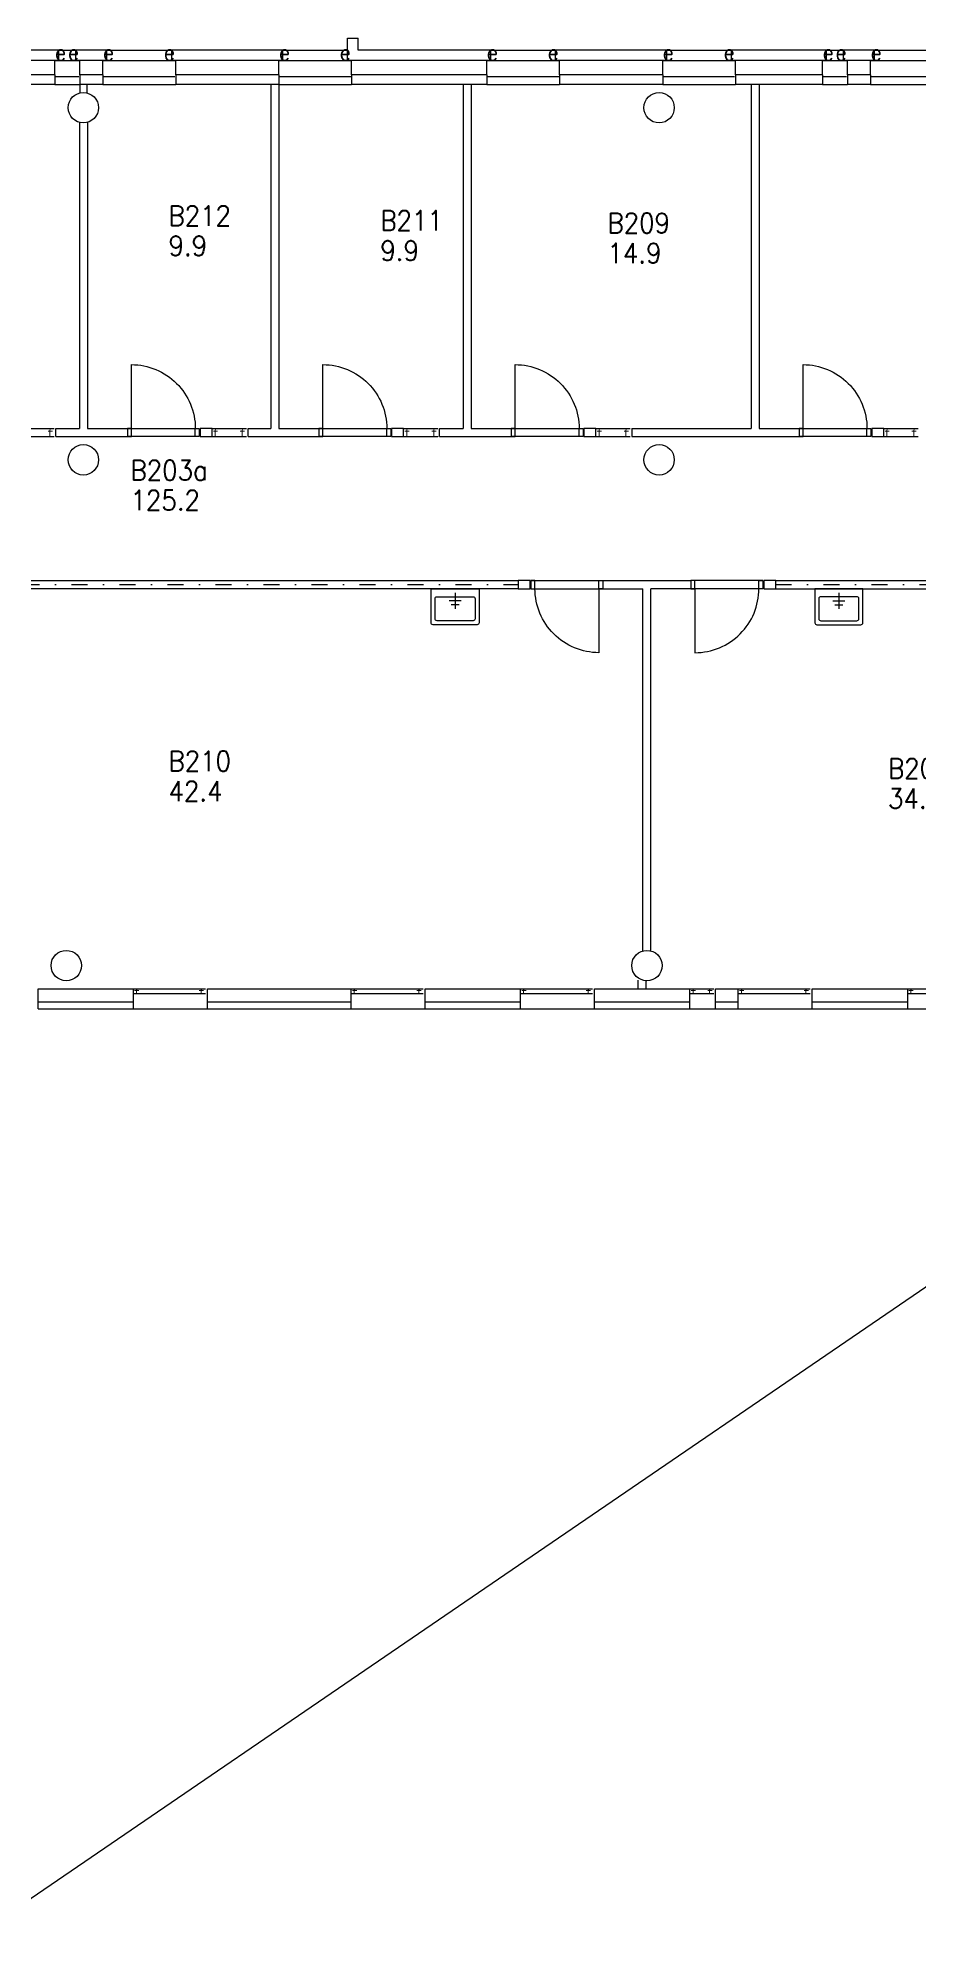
# Model space of a CAD drawing. Extents: x -11123 to 123675, y 9836 to 72527.
# Drawn here: x 65533 to 76550, y 41107 to 64910 of the extents above; entities that cross this region are included whole.
import ezdxf
from ezdxf.enums import TextEntityAlignment as Align

# ---------------------------------------------------------------- set-up
doc = ezdxf.new("R2010")
doc.units = 0
doc.header["$LTSCALE"] = 100
doc.header["$MEASUREMENT"] = 0
doc.linetypes.add('PKP', pattern=[6, 2, -2, 0, -2])
doc.layers.get('0').update_dxf_attribs({"linetype": 'CONTINUOUS'})
for name, color, linetype in [('ART1100T0', 7, 'CONTINUOUS'), ('ART1100T3', 7, 'CONTINUOUS'), ('ART1100TB', 7, 'CONTINUOUS'), ('FM_OMAT', 7, 'CONTINUOUS'), ('M06001', 7, 'CONTINUOUS'), ('M06041', 8, 'CONTINUOUS'), ('M06051', 3, 'CONTINUOUS'), ('M06080', 7, 'CONTINUOUS'), ('M06081', 8, 'CONTINUOUS')]:
    doc.layers.add(name, color=color, linetype=linetype)
doc.styles.get("Standard").update_dxf_attribs({"font": 'simplex.shx'})

# ---------------------------------------------------------------- blocks, each defined once
blk = doc.blocks.new('AIOA_SAVE1')
at = {"color": 0, "linetype": 'ByBlock'}
for p, q in [((0, 0), (200, 0)), ((100, 75), (100, -75)), ((150, 50), (150, -50))]:
    blk.add_line(p, q, dxfattribs=at)
blk = doc.blocks.new('AIOA_SAPA6')
at = {"color": 0, "linetype": 'ByBlock'}
for points in [[(0, 300), (425, 300, -0.414214), (450, 275), (450, -275, -0.414214), (425, -300), (0, -300)], [(0, 300), (425, 300, -0.414214), (450, 275), (450, -275, -0.414214), (425, -300), (0, -300)], [(100, 225, -0.414214), (125, 250), (375, 250, -0.414214), (400, 225), (400, -225, -0.414214), (375, -250), (125, -250, -0.414214), (100, -225)]]:
    blk.add_lwpolyline(points, format="xyb", close=True, dxfattribs=at)
blk.add_blockref('AIOA_SAVE1', (50, 0), dxfattribs=at)
for tag, p, flags in [('VARKDI', (50, 125), 8), ('VARNRO', (50, 25), 9), ('VARYLE', (50, -75), 9)]:
    blk.add_attdef(tag, p, '', height=75, dxfattribs=dict(at, flags=flags))
blk = doc.blocks.new('AIOA_IKK-C')
at = {"layer": 'M06041', "linetype": 'ByBlock'}
for p, q in [((0, 0), (1000, 0)), ((0, -100), (1000, -100))]:
    blk.add_line(p, q, dxfattribs=at)
at = {"layer": 'FM_OMAT', "width": 0.9, "flags": 8}
for p in [(50, 0), (950, 0)]:
    blk.add_attdef('SARANA', text='', height=50, dxfattribs=at).set_placement(p, align=Align.MIDDLE)
at = {"layer": 'FM_OMAT', "width": 0.9}
for tag, p, flags in [('IKKKDI', (50, -700), 8), ('IKKNRO', (50, -850), 8), ('IKKYLE', (50, -1000), 9)]:
    blk.add_attdef(tag, p, '', height=125, dxfattribs=dict(at, flags=flags))
at = {"layer": 'M06041', "flags": 8}
blk.add_attdef('E', (0, 0), '', height=100, dxfattribs=at)
blk.add_attdef('E', text='', height=100, dxfattribs=at).set_placement((500, 0), align=Align.CENTER)
blk.add_attdef('E', text='', height=100, dxfattribs=at).set_placement((1000, 0), align=Align.RIGHT)
blk = doc.blocks.new('AIOA_IKK-B')
at = {"layer": 'M06041', "linetype": 'ByBlock'}
for p, q in [((0, 100), (1000, 100)), ((0, 0), (1000, 0))]:
    blk.add_line(p, q, dxfattribs=at)
at = {"layer": 'FM_OMAT', "width": 0.9}
for tag, p, flags in [('IKKYLE', (50, 875), 9), ('IKKNRO', (50, 725), 8), ('IKKKDI', (50, 575), 8)]:
    blk.add_attdef(tag, p, '', height=125, dxfattribs=dict(at, flags=flags))
at = {"layer": 'FM_OMAT', "width": 0.9, "flags": 8}
for p in [(50, 0), (950, 0)]:
    blk.add_attdef('SARANA', text='', height=50, dxfattribs=at).set_placement(p, align=Align.MIDDLE)
at = {"layer": 'M06041', "flags": 8}
blk.add_attdef('F', (0, 0), '', height=100, dxfattribs=at)
blk.add_attdef('F', text='', height=100, dxfattribs=at).set_placement((500, 0), align=Align.CENTER)
blk.add_attdef('F', text='', height=100, dxfattribs=at).set_placement((1000, 0), align=Align.RIGHT)
blk = doc.blocks.new('AIOA_HUONE')
at = {"layer": 'ART1100T0', "width": 0.9}
blk.add_attdef('HNENUM', (56, 73), '', height=250, dxfattribs=at)
at = {"layer": 'ART1100T3', "width": 0.9}
blk.add_attdef('HNEALA', (56, -302), '', height=250, dxfattribs=at)

msp = doc.modelspace()

# ---------------------------------------------------------------- linework, layer by layer
at = {"layer": 'M06001'}
for p, q in [((65795, 64760), (64605, 64760)), ((65795, 64630), (65795, 64760)), ((66395, 64760), (66005, 64760)), ((66005, 64630), (66005, 64760)), ((66395, 64630), (66395, 64760)), ((67205, 64630), (67205, 64760)), ((68595, 64760), (67205, 64760)), ((68595, 64630), (68595, 64760)), ((69405, 64630), (69405, 64910)), ((69405, 64910), (69535, 64910)), ((69535, 64760), (69535, 64910)), ((71195, 64760), (69535, 64760)), ((71195, 64630), (71195, 64760)), ((72005, 64630), (72005, 64760)), ((73395, 64760), (72005, 64760)), ((73395, 64630), (73395, 64760)), ((74205, 64630), (74205, 64760)), ((75395, 64760), (74205, 64760)), ((75395, 64630), (75395, 64760)), ((75605, 64630), (75605, 64760)), ((75995, 64760), (75605, 64760)), ((75995, 64630), (75995, 64760)), ((65795, 64630), (64605, 64630)), ((65745, 64450), (65745, 64630)), ((66395, 64630), (66005, 64630)), ((66055, 64450), (66055, 64630)), ((66345, 64450), (66345, 64630)), ((68595, 64630), (67205, 64630)), ((67255, 64450), (67255, 64630)), ((68545, 64450), (68545, 64630)), ((71195, 64630), (69405, 64630)), ((69455, 64450), (69455, 64630)), ((71145, 64450), (71145, 64630)), ((73395, 64630), (72005, 64630)), ((72055, 64450), (72055, 64630)), ((73345, 64450), (73345, 64630)), ((75395, 64630), (74205, 64630)), ((74255, 64450), (74255, 64630)), ((75345, 64450), (75345, 64630)), ((75995, 64630), (75605, 64630)), ((75655, 64450), (75655, 64630)), ((75945, 64450), (75945, 64630)), ((65745, 64450), (64655, 64450)), ((65745, 64330), (64655, 64330)), ((65745, 64450), (65745, 64330)), ((66345, 64450), (66055, 64450)), ((66055, 64450), (66055, 64330)), ((66055, 64330), (66055, 64225)), ((66345, 64330), (66055, 64330)), ((66145, 64330), (66145, 64225)), ((66345, 64450), (66345, 64330)), ((67255, 64450), (67255, 64330)), ((68545, 64450), (67255, 64450)), ((68545, 64330), (67255, 64330)), ((68445, 64330), (68445, 60030)), ((68545, 64450), (68545, 64330)), ((68545, 64330), (68545, 60030)), ((69455, 64450), (69455, 64330)), ((71145, 64450), (69455, 64450)), ((71145, 64330), (69455, 64330)), ((70850, 64330), (70850, 60030)), ((70950, 64330), (70950, 60030)), ((71145, 64450), (71145, 64330)), ((72055, 64450), (72055, 64330)), ((73345, 64450), (72055, 64450)), ((73345, 64330), (72055, 64330)), ((73345, 64450), (73345, 64330)), ((74255, 64450), (74255, 64330)), ((75345, 64450), (74255, 64450)), ((75345, 64330), (74255, 64330)), ((74450, 64330), (74450, 60030)), ((74550, 64330), (74550, 60030)), ((75345, 64450), (75345, 64330)), ((75655, 64450), (75655, 64330)), ((75945, 64450), (75655, 64450)), ((75945, 64330), (75655, 64330)), ((75945, 64450), (75945, 64330)), ((66050, 63857), (66050, 60030)), ((66150, 63857), (66150, 60030)), ((65755, 59930), (65755, 60030)), ((65755, 60030), (66050, 60030)), ((66150, 60030), (66650, 60030)), ((66650, 60030), (66650, 59930)), ((68160, 59930), (68160, 60030)), ((68160, 60030), (68445, 60030)), ((68545, 60030), (69045, 60030)), ((68550, 60030), (69045, 60030)), ((69045, 60030), (69045, 59930)), ((70555, 59930), (70555, 60030)), ((70555, 60030), (70850, 60030)), ((70950, 60030), (71450, 60030)), ((72960, 60030), (72960, 59930)), ((72960, 60030), (74450, 60030)), ((74550, 60030), (75050, 60030)), ((65755, 59930), (66650, 59930)), ((68160, 59930), (69045, 59930)), ((70555, 59930), (71450, 59930)), ((72960, 59930), (75050, 59930)), ((62352, 58130), (71538, 58130)), ((72598, 58130), (72598, 58030)), ((72598, 58130), (73698, 58130)), ((73698, 58130), (73698, 58030)), ((74758, 58130), (78725, 58130)), ((71538, 58030), (64608, 58030)), ((72598, 58030), (73098, 58030)), ((73098, 53503), (73098, 58030)), ((73198, 53503), (73198, 58030)), ((73698, 58030), (73198, 58030)), ((74758, 58030), (77334, 58030)), ((73039, 53030), (73039, 53137)), ((73139, 53030), (73139, 53137)), ((65533, 52780), (65533, 53030)), ((65533, 53030), (66726, 53030)), ((65533, 52865), (66726, 52865)), ((66726, 52780), (66726, 53030)), ((67651, 52780), (67651, 53030)), ((67651, 53030), (69449, 53030)), ((67651, 52865), (69449, 52865)), ((69449, 52780), (69449, 53030)), ((70375, 52780), (70375, 53030)), ((70375, 53030), (71567, 53030)), ((70375, 52865), (71567, 52865)), ((71567, 52780), (71567, 53030)), ((72493, 52780), (72493, 53030)), ((72493, 53030), (73686, 53030)), ((72493, 52865), (73686, 52865)), ((73686, 52780), (73686, 53030)), ((74006, 52780), (74006, 53030)), ((74006, 53030), (74291, 53030)), ((74006, 52865), (74291, 52865)), ((74291, 52780), (74291, 53030)), ((75216, 52780), (75216, 53030)), ((75216, 53030), (76409, 53030)), ((75216, 52865), (76409, 52865)), ((76409, 52780), (76409, 53030)), ((65533, 52780), (66726, 52780)), ((67651, 52780), (69449, 52780)), ((70375, 52780), (71567, 52780)), ((72493, 52780), (73686, 52780)), ((74006, 52780), (74291, 52780)), ((75216, 52780), (76409, 52780))]:
    msp.add_line(p, q, dxfattribs=at)
for centre in [(66100, 64040), (73300, 64040), (66100, 59640), (73300, 59640), (65886, 53320), (73148, 53320)]:
    msp.add_circle(centre, 190, dxfattribs=at)
at = {"layer": 'M06041'}
for p, q in [((65795, 64760), (66005, 64760)), ((66395, 64760), (67205, 64760)), ((68595, 64760), (69405, 64760)), ((71195, 64760), (72005, 64760)), ((73395, 64760), (74205, 64760)), ((75395, 64760), (75605, 64760)), ((75995, 64760), (76805, 64760)), ((65745, 64330), (66055, 64330)), ((66345, 64330), (67255, 64330)), ((68545, 64330), (69455, 64330)), ((71145, 64330), (72055, 64330)), ((73345, 64330), (74255, 64330)), ((75345, 64330), (75655, 64330)), ((75945, 64330), (76855, 64330)), ((66726, 52780), (67651, 52780)), ((69449, 52780), (70375, 52780)), ((71567, 52780), (72493, 52780)), ((73686, 52780), (74006, 52780)), ((74291, 52780), (75216, 52780)), ((76409, 52780), (77334, 52780))]:
    msp.add_line(p, q, dxfattribs=at)
at = {"layer": 'M06041', "linetype": 'PKP'}
for p, q in [((62352, 58080), (71538, 58080)), ((74758, 58080), (78725, 58080))]:
    msp.add_line(p, q, dxfattribs=at)
at = {"layer": 'M06051', "linetype": 'ByBlock'}
for p, q in [((66650, 60030), (67550, 60030)), ((69045, 60030), (69945, 60030)), ((71450, 60030), (72350, 60030)), ((75050, 60030), (75950, 60030)), ((67550, 59930), (66650, 59930)), ((69945, 59930), (69045, 59930)), ((72350, 59930), (71450, 59930)), ((75950, 59930), (75050, 59930)), ((71698, 58130), (72598, 58130)), ((74598, 58130), (73698, 58130)), ((71698, 58030), (72598, 58030)), ((74598, 58030), (73698, 58030))]:
    msp.add_line(p, q, dxfattribs=at)
at = {"layer": 'M06051'}
for p, q in [((67710, 60030), (67560, 60030)), ((67560, 60030), (67560, 59930)), ((67710, 59930), (67710, 60030)), ((67710, 60030), (67710, 60030)), ((70105, 60030), (69955, 60030)), ((69955, 60030), (69955, 59930)), ((70105, 59930), (70105, 60030)), ((70105, 60030), (70105, 60030)), ((72510, 60030), (72360, 60030)), ((72360, 60030), (72360, 59930)), ((72510, 59930), (72510, 60030)), ((72510, 60030), (72510, 60030)), ((76110, 60030), (75960, 60030)), ((75960, 60030), (75960, 59930)), ((76110, 59930), (76110, 60030)), ((76110, 60030), (76110, 60030)), ((67560, 59930), (67710, 59930)), ((69955, 59930), (70105, 59930)), ((72360, 59930), (72510, 59930)), ((75960, 59930), (76110, 59930)), ((71688, 58130), (71538, 58130)), ((71538, 58130), (71538, 58030)), ((71688, 58030), (71688, 58130)), ((71688, 58130), (71688, 58130)), ((74758, 58130), (74608, 58130)), ((74608, 58130), (74608, 58030)), ((74758, 58030), (74758, 58130)), ((74758, 58130), (74758, 58130)), ((71538, 58030), (71688, 58030)), ((74608, 58030), (74758, 58030))]:
    msp.add_line(p, q, dxfattribs=at)
at = {"layer": 'M06051', "linetype": 'ByBlock'}
for points in [[(66700, 60030), (66700, 60830, -0.414214), (67500, 60030, -0.671351)], [(69095, 60030), (69095, 60830, -0.414214), (69895, 60030, -0.671351)], [(71500, 60030), (71500, 60830, -0.414214), (72300, 60030, -0.671351)], [(75100, 60030), (75100, 60830, -0.414214), (75900, 60030, -0.671351)], [(72548, 58030), (72548, 57230, -0.414214), (71748, 58030, -0.671351)], [(73748, 58030), (73748, 57230, 0.414214), (74548, 58030, 0.671351)]]:
    msp.add_lwpolyline(points, format="xyb", dxfattribs=at)
for points in [[(66650, 59930), (66700, 59930), (66700, 60030), (66650, 60030)], [(67550, 59930), (67500, 59930), (67500, 60030), (67550, 60030)], [(69045, 59930), (69095, 59930), (69095, 60030), (69045, 60030)], [(69945, 59930), (69895, 59930), (69895, 60030), (69945, 60030)], [(71450, 59930), (71500, 59930), (71500, 60030), (71450, 60030)], [(72350, 59930), (72300, 59930), (72300, 60030), (72350, 60030)], [(75050, 59930), (75100, 59930), (75100, 60030), (75050, 60030)], [(75950, 59930), (75900, 59930), (75900, 60030), (75950, 60030)], [(71698, 58030), (71748, 58030), (71748, 58130), (71698, 58130)], [(72598, 58030), (72548, 58030), (72548, 58130), (72598, 58130)], [(73698, 58030), (73748, 58030), (73748, 58130), (73698, 58130)], [(74598, 58030), (74548, 58030), (74548, 58130), (74598, 58130)]]:
    msp.add_lwpolyline(points, close=True, dxfattribs=at)
at = {"layer": 'M06080'}
msp.add_line((55930, 35172), (81732, 52780), dxfattribs=at)

# ---------------------------------------------------------------- block references
at = {"layer": 'ART1100TB'}
for p, values in [((67109, 62492), {'HNENUM': 'B212', 'HNEALA': '9.9'}), ((69758, 62431), {'HNENUM': 'B211', 'HNEALA': '9.9'}), ((72599, 62401), {'HNENUM': 'B209', 'HNEALA': '14.9'}), ((66634, 59311), {'HNENUM': 'B203a', 'HNEALA': '125.2'}), ((67109, 55678), {'HNENUM': 'B210', 'HNEALA': '42.4'}), ((76107, 55585), {'HNENUM': 'B205', 'HNEALA': '34.2'})]:
    msp.add_blockref('AIOA_HUONE', p, dxfattribs=at).add_auto_attribs(values)
at = {"layer": 'M06041'}
ref = msp.add_blockref('AIOA_IKK-C', (65745, 64630), dxfattribs=dict(at, xscale=0.3, yscale=2, zscale=0.3))
ref.add_attrib('E', 'e', dxfattribs={"height": 200, "width": 0.9, "flags": 2}).set_placement((66045, 64630), align=Align.RIGHT)
ref.add_attrib('E', 'e', (65745, 64630), dxfattribs={"height": 200, "width": 0.9, "flags": 2})
ref.add_attrib('E', 'e', dxfattribs={"height": 0.18, "width": 1.35, "flags": 2}).set_placement((66045, 64630), align=Align.CENTER)
ref = msp.add_blockref('AIOA_IKK-C', (66345, 64630), dxfattribs=dict(at, xscale=0.9, yscale=2, zscale=0.9))
ref.add_attrib('E', 'e', dxfattribs={"height": 200, "width": 0.9, "flags": 2}).set_placement((67245, 64630), align=Align.RIGHT)
ref.add_attrib('E', 'e', (66345, 64630), dxfattribs={"height": 200, "width": 0.9, "flags": 2})
ref.add_attrib('E', 'e', dxfattribs={"height": 0.18, "width": 1.35, "flags": 2}).set_placement((67245, 64630), align=Align.CENTER)
ref = msp.add_blockref('AIOA_IKK-C', (68545, 64630), dxfattribs=dict(at, xscale=0.9, yscale=2, zscale=0.9))
ref.add_attrib('E', 'e', dxfattribs={"height": 200, "width": 0.9, "flags": 2}).set_placement((69445, 64630), align=Align.RIGHT)
ref.add_attrib('E', 'e', (68545, 64630), dxfattribs={"height": 200, "width": 0.9, "flags": 2})
ref.add_attrib('E', 'e', dxfattribs={"height": 0.18, "width": 1.35, "flags": 2}).set_placement((69445, 64630), align=Align.CENTER)
ref = msp.add_blockref('AIOA_IKK-C', (71145, 64630), dxfattribs=dict(at, xscale=0.9, yscale=2, zscale=0.9))
ref.add_attrib('E', 'e', dxfattribs={"height": 200, "width": 0.9, "flags": 2}).set_placement((72045, 64630), align=Align.RIGHT)
ref.add_attrib('E', 'e', (71145, 64630), dxfattribs={"height": 200, "width": 0.9, "flags": 2})
ref.add_attrib('E', 'e', dxfattribs={"height": 0.18, "width": 1.35, "flags": 2}).set_placement((72045, 64630), align=Align.CENTER)
ref = msp.add_blockref('AIOA_IKK-C', (73345, 64630), dxfattribs=dict(at, xscale=0.9, yscale=2, zscale=0.9))
ref.add_attrib('E', 'e', dxfattribs={"height": 200, "width": 0.9, "flags": 2}).set_placement((74245, 64630), align=Align.RIGHT)
ref.add_attrib('E', 'e', (73345, 64630), dxfattribs={"height": 200, "width": 0.9, "flags": 2})
ref.add_attrib('E', 'e', dxfattribs={"height": 0.18, "width": 1.35, "flags": 2}).set_placement((74245, 64630), align=Align.CENTER)
ref = msp.add_blockref('AIOA_IKK-C', (75345, 64630), dxfattribs=dict(at, xscale=0.3, yscale=2, zscale=0.3))
ref.add_attrib('E', 'e', dxfattribs={"height": 200, "width": 0.9, "flags": 2}).set_placement((75645, 64630), align=Align.RIGHT)
ref.add_attrib('E', 'e', (75345, 64630), dxfattribs={"height": 200, "width": 0.9, "flags": 2})
ref.add_attrib('E', 'e', dxfattribs={"height": 0.18, "width": 1.35, "flags": 2}).set_placement((75645, 64630), align=Align.CENTER)
ref = msp.add_blockref('AIOA_IKK-C', (75945, 64630), dxfattribs=dict(at, xscale=0.9, yscale=2, zscale=0.9))
ref.add_attrib('E', 'e', dxfattribs={"height": 200, "width": 0.9, "flags": 2}).set_placement((76845, 64630), align=Align.RIGHT)
ref.add_attrib('E', 'e', (75945, 64630), dxfattribs={"height": 200, "width": 0.9, "flags": 2})
ref.add_attrib('E', 'e', dxfattribs={"height": 0.18, "width": 1.35, "flags": 2}).set_placement((76845, 64630), align=Align.CENTER)
ref = msp.add_blockref('AIOA_IKK-B', (65305, 59930), dxfattribs=dict(at, xscale=0.43, zscale=0.43))
ref.add_attrib('F', 'f', dxfattribs={"height": 100, "width": 1.8, "flags": 2}).set_placement((65735, 59930), align=Align.RIGHT)
ref.add_attrib('F', 'f', (65305, 59930), dxfattribs={"height": 100, "width": 1.8, "flags": 2})
ref.add_attrib('F', 'f', dxfattribs={"height": 0.18, "width": 2.7, "flags": 2}).set_placement((65735, 59930), align=Align.CENTER)
ref = msp.add_blockref('AIOA_IKK-B', (67710, 59930), dxfattribs=dict(at, xscale=0.43, zscale=0.43))
ref.add_attrib('F', 'f', dxfattribs={"height": 100, "width": 1.8, "flags": 2}).set_placement((68140, 59930), align=Align.RIGHT)
ref.add_attrib('F', 'f', (67710, 59930), dxfattribs={"height": 100, "width": 1.8, "flags": 2})
ref.add_attrib('F', 'f', dxfattribs={"height": 0.18, "width": 2.7, "flags": 2}).set_placement((68140, 59930), align=Align.CENTER)
ref = msp.add_blockref('AIOA_IKK-B', (70105, 59930), dxfattribs=dict(at, xscale=0.43, zscale=0.43))
ref.add_attrib('F', 'f', dxfattribs={"height": 100, "width": 1.8, "flags": 2}).set_placement((70535, 59930), align=Align.RIGHT)
ref.add_attrib('F', 'f', (70105, 59930), dxfattribs={"height": 100, "width": 1.8, "flags": 2})
ref.add_attrib('F', 'f', dxfattribs={"height": 0.18, "width": 2.7, "flags": 2}).set_placement((70535, 59930), align=Align.CENTER)
ref = msp.add_blockref('AIOA_IKK-B', (72510, 59930), dxfattribs=dict(at, xscale=0.43, zscale=0.43))
ref.add_attrib('F', 'f', dxfattribs={"height": 100, "width": 1.8, "flags": 2}).set_placement((72940, 59930), align=Align.RIGHT)
ref.add_attrib('F', 'f', (72510, 59930), dxfattribs={"height": 100, "width": 1.8, "flags": 2})
ref.add_attrib('F', 'f', dxfattribs={"height": 0.18, "width": 2.7, "flags": 2}).set_placement((72940, 59930), align=Align.CENTER)
ref = msp.add_blockref('AIOA_IKK-B', (76110, 59930), dxfattribs=dict(at, xscale=0.43, zscale=0.43))
ref.add_attrib('F', 'f', dxfattribs={"height": 100, "width": 1.8, "flags": 2}).set_placement((76540, 59930), align=Align.RIGHT)
ref.add_attrib('F', 'f', (76110, 59930), dxfattribs={"height": 100, "width": 1.8, "flags": 2})
ref.add_attrib('F', 'f', dxfattribs={"height": 0.18, "width": 2.7, "flags": 2}).set_placement((76540, 59930), align=Align.CENTER)
ref = msp.add_blockref('AIOA_IKK-B', (66726, 52970), dxfattribs=dict(at, xscale=0.9, yscale=0.6, zscale=0.9))
ref.add_attrib('F', 'f', dxfattribs={"height": 60, "width": 3, "flags": 2}).set_placement((67626, 52970), align=Align.RIGHT)
ref.add_attrib('F', 'f', (66726, 52970), dxfattribs={"height": 60, "width": 3, "flags": 2})
ref.add_attrib('F', 'f', dxfattribs={"height": 0.18, "width": 4.5, "flags": 2}).set_placement((67626, 52970), align=Align.CENTER)
ref = msp.add_blockref('AIOA_IKK-B', (69449, 52970), dxfattribs=dict(at, xscale=0.9, yscale=0.6, zscale=0.9))
ref.add_attrib('F', 'f', dxfattribs={"height": 60, "width": 3, "flags": 2}).set_placement((70349, 52970), align=Align.RIGHT)
ref.add_attrib('F', 'f', (69449, 52970), dxfattribs={"height": 60, "width": 3, "flags": 2})
ref.add_attrib('F', 'f', dxfattribs={"height": 0.18, "width": 4.5, "flags": 2}).set_placement((70349, 52970), align=Align.CENTER)
ref = msp.add_blockref('AIOA_IKK-B', (71567, 52970), dxfattribs=dict(at, xscale=0.9, yscale=0.6, zscale=0.9))
ref.add_attrib('F', 'f', dxfattribs={"height": 60, "width": 3, "flags": 2}).set_placement((72467, 52970), align=Align.RIGHT)
ref.add_attrib('F', 'f', (71567, 52970), dxfattribs={"height": 60, "width": 3, "flags": 2})
ref.add_attrib('F', 'f', dxfattribs={"height": 0.18, "width": 4.5, "flags": 2}).set_placement((72467, 52970), align=Align.CENTER)
ref = msp.add_blockref('AIOA_IKK-B', (73686, 52970), dxfattribs=dict(at, xscale=0.3, yscale=0.6, zscale=0.3))
ref.add_attrib('F', 'f', dxfattribs={"height": 60, "width": 3, "flags": 2}).set_placement((73986, 52970), align=Align.RIGHT)
ref.add_attrib('F', 'f', (73686, 52970), dxfattribs={"height": 60, "width": 3, "flags": 2})
ref.add_attrib('F', 'f', dxfattribs={"height": 0.18, "width": 4.5, "flags": 2}).set_placement((73986, 52970), align=Align.CENTER)
ref = msp.add_blockref('AIOA_IKK-B', (74291, 52970), dxfattribs=dict(at, xscale=0.9, yscale=0.6, zscale=0.9))
ref.add_attrib('F', 'f', dxfattribs={"height": 60, "width": 3, "flags": 2}).set_placement((75191, 52970), align=Align.RIGHT)
ref.add_attrib('F', 'f', (74291, 52970), dxfattribs={"height": 60, "width": 3, "flags": 2})
ref.add_attrib('F', 'f', dxfattribs={"height": 0.18, "width": 4.5, "flags": 2}).set_placement((75191, 52970), align=Align.CENTER)
ref = msp.add_blockref('AIOA_IKK-B', (76409, 52970), dxfattribs=dict(at, xscale=0.9, yscale=0.6, zscale=0.9))
ref.add_attrib('F', 'f', dxfattribs={"height": 60, "width": 3, "flags": 2}).set_placement((77309, 52970), align=Align.RIGHT)
ref.add_attrib('F', 'f', (76409, 52970), dxfattribs={"height": 60, "width": 3, "flags": 2})
ref.add_attrib('F', 'f', dxfattribs={"height": 0.18, "width": 4.5, "flags": 2}).set_placement((77309, 52970), align=Align.CENTER)
at = {"layer": 'M06081', "rotation": 270}
msp.add_blockref('AIOA_SAPA6', (70748, 58030), dxfattribs=at)
at = {"layer": 'M06081', "xscale": -1, "rotation": 90}
msp.add_blockref('AIOA_SAPA6', (75548, 58030), dxfattribs=at)

doc.saveas('drawing.dxf')
